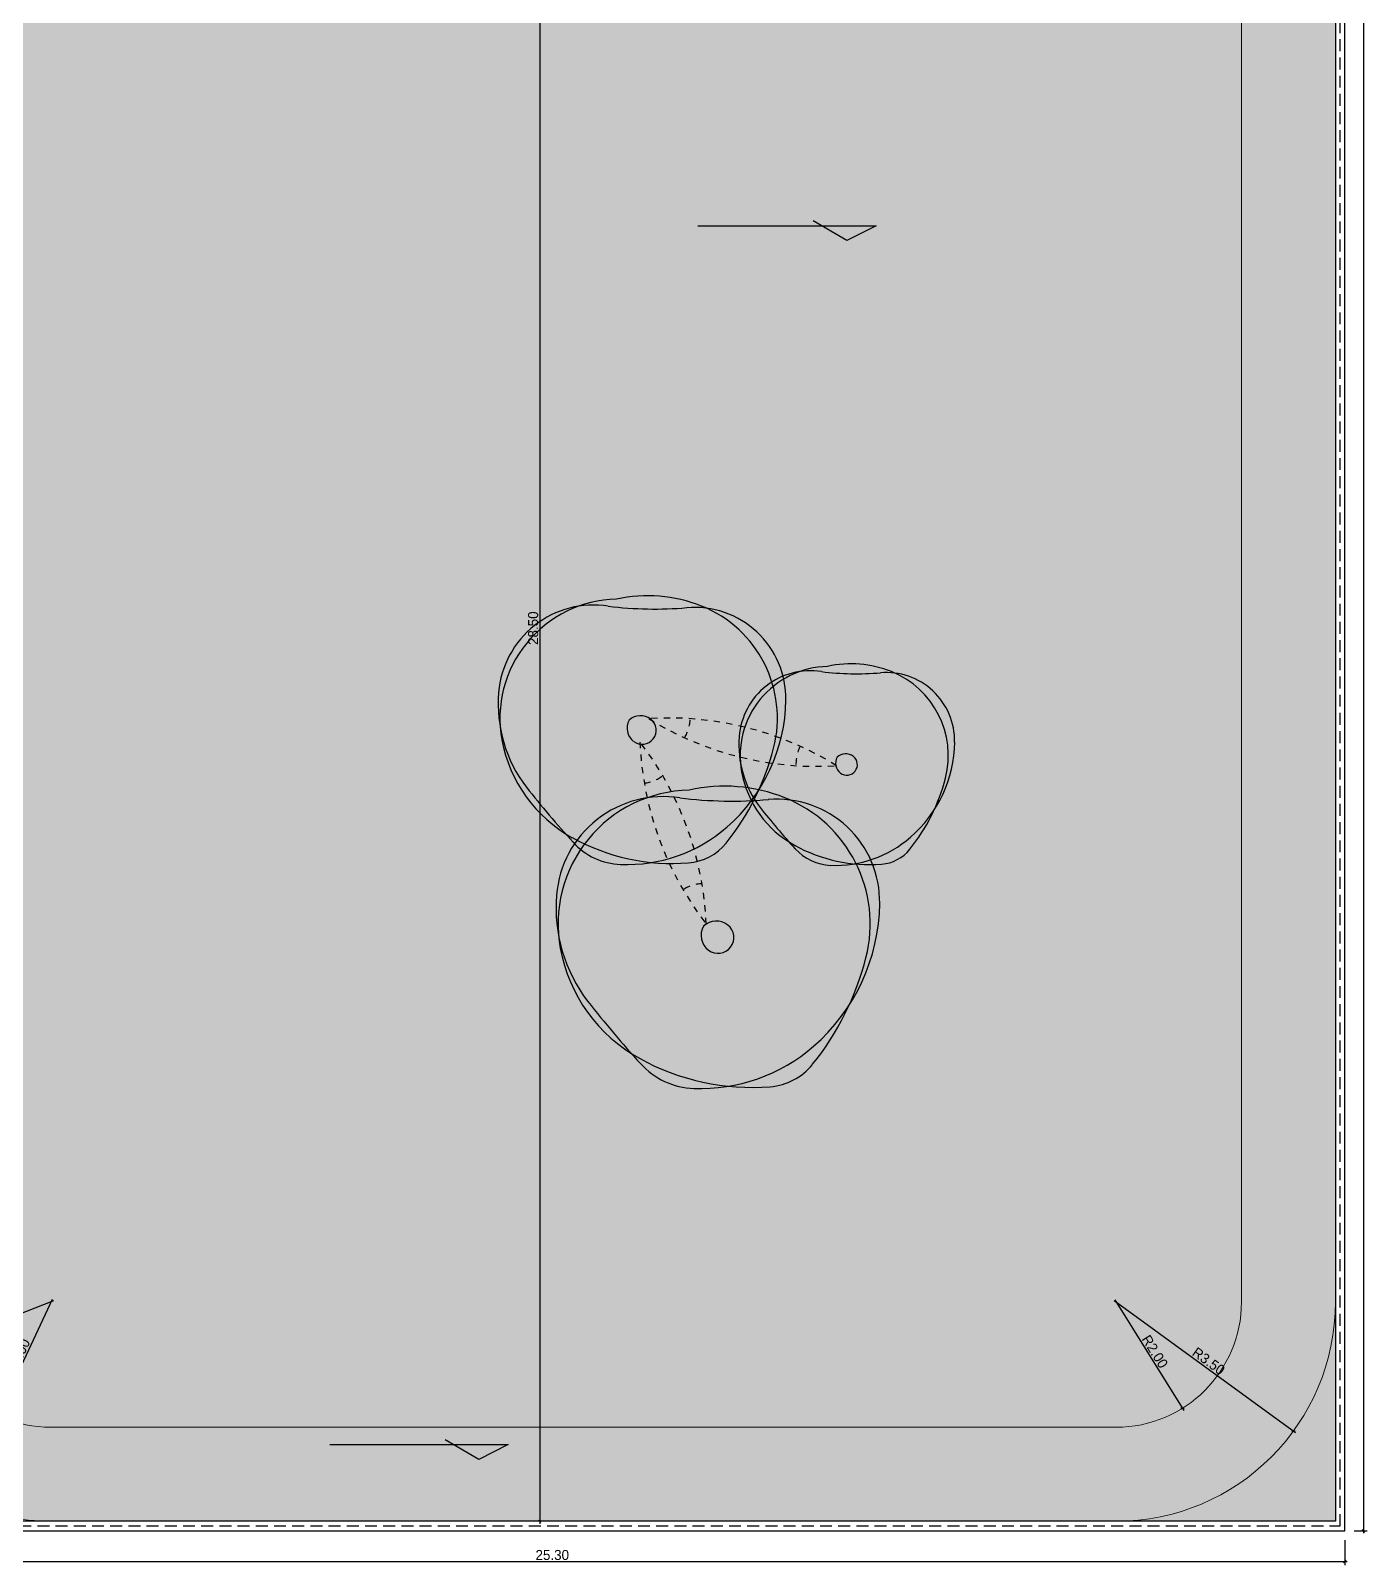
# Model space of a CAD drawing. Header units: feet. Extents: x 1734 to 1931, y 883 to 1088.
# Drawn here: x 1772.62 to 1793.95, y 883.43 to 907.91 of the extents above; entities that cross this region are included whole.
import ezdxf

# ---------------------------------------------------------------- set-up
doc = ezdxf.new("R2010")
doc.units = ezdxf.units.FT
doc.header["$LTSCALE"] = 0.3
doc.header["$MEASUREMENT"] = 0
doc.header["$PDMODE"] = 32
doc.header["$PDSIZE"] = 0.1
doc.linetypes.add('DASHED2', pattern=[0.375, 0.25, -0.125])
doc.linetypes.add('HIDDEN', pattern=[9.525, 6.35, -3.175])
doc.layers.get('0').update_dxf_attribs({"linetype": 'CONTINUOUS'})
doc.layers.get('Defpoints').update_dxf_attribs({"linetype": 'CONTINUOUS'})
for name, color, linetype in [('03', 96, 'CONTINUOUS'), ('1', 1, 'CONTINUOUS'), ('3', 3, 'CONTINUOUS'), ('Cotas', 1, 'CONTINUOUS'), ('demolição', 140, 'DASHED2'), ('LAYOUT 2', 1, 'CONTINUOUS'), ('projecao', 8, 'HIDDEN')]:
    doc.layers.add(name, color=color, linetype=linetype)
doc.styles.add('style1', font='GOTHIC.TTF')
doc.dimstyles.new('ESC-100', dxfattribs={"dimtxt": 0.16, "dimasz": 0.04, "dimexe": 0.06, "dimexo": 0.15, "dimgap": 0.02, "dimtad": 1, "dimzin": 4, "dimdsep": 46, "dimtxsty": 'style1', "dimblk": 'OBLIQUE', "dimcen": 0.01, "dimdle": 0.04, "dimclrd": 14, "dimclre": 14, "dimclrt": 2, "dimazin": 0, "dimtfac": 1, "dimtix": 1, "dimtmove": 2, "dimatfit": 0, "dimldrblk": 'OPEN90', "dimfxl": 1, "dimtolj": 1, "dimtzin": 4, "dimlwd": -1, "dimlwe": -1, "dimarcsym": 0})

# ---------------------------------------------------------------- blocks, each defined once
blk = doc.blocks.new('Arvore_M')
at = {"color": 89, "true_color": 0x2e4b26}
for centre, radius, start, end in [((29.6, 148.2), 161.7, 100.4555, 151.0425), ((41.7, 154), 157.5, 85.3103, 127.4297), ((25, 173), 136.5, 1.1676, 100.4555), ((45.6, 202.1), 109.3, 351.1087, 85.3103), ((683.4, -654.4), 1189.6, 128.3098, 132.2959), ((-64.8, 167.9), 77.9, 132.2959, 177.6877), ((95.6, 111.7), 237.1, 151.0425, 184.4792), ((582.4, 131.8), 432.1, 172.9001, 184.8756), ((0.2, 139.7), 165.3, 338.1526, 12.6145), ((32.3, 164), 175, 177.6877, 221.0767), ((13.7, 144.5), 19.1, 61.2791, 142.6793), ((8.9, 148.2), 19.1, 321.6826, 43.0427), ((11.3, 146.3), 16.1, 142.6793, 321.6826), ((47.5, 86.2), 104.7, 269.0752, 4.8756), ((-79.4, 98), 61.6, 184.4792, 231.1587), ((25.1, 129.7), 138.5, 255.6085, 338.1526), ((62, 273.5), 287, 231.1587, 255.6085), ((49, 178.6), 197.2, 221.0767, 269.0752)]:
    blk.add_arc(centre, radius, start, end, dxfattribs=at)
blk = doc.blocks.new('_Oblique')
at = {"color": 0, "linetype": 'ByBlock', "lineweight": -2}
blk.add_line((-0.5, -0.5), (0.5, 0.5), dxfattribs=at)
blk = doc.blocks.new('*D68')
at = {"layer": 'Cotas', "color": 14, "linetype": 'Continuous', "transparency": 16777216}
for p, q in [((1780.142, 912.631), (1780.801, 912.631)), ((1780.741, 912.671), (1780.741, 884.091)), ((1780.845, 884.131), (1780.801, 884.131))]:
    blk.add_line(p, q, dxfattribs=at)
at = {"layer": 'Defpoints', "color": 0, "linetype": 'Continuous', "transparency": 16777216}
for p in [(1779.992, 912.631), (1780.695, 884.131), (1780.741, 884.131)]:
    blk.add_point(p, dxfattribs=at)
at = {"layer": 'Cotas', "color": 14, "linetype": 'Continuous', "transparency": 16777216, "xscale": 0.04, "yscale": 0.04, "zscale": 0.04}
for p, rotation in [((1780.741, 912.631), 90), ((1780.741, 884.131), 270)]:
    blk.add_blockref('_Oblique', p, dxfattribs=dict(at, rotation=rotation))
at = {"layer": 'Cotas', "color": 2, "linetype": 'Continuous', "transparency": 16777216, "insert": (1780.637, 898.381), "char_height": 0.16, "attachment_point": 5, "rotation": 90, "style": 'style1'}
blk.add_mtext('\\A1;28.50', dxfattribs=at)
blk = doc.blocks.new('_Open90')
at = {"color": 0, "linetype": 'ByBlock', "lineweight": -2}
for p, q in [((0, 0), (-1, 0)), ((-0.5, 0.5), (0, 0)), ((0, 0), (-0.5, -0.5))]:
    blk.add_line(p, q, dxfattribs=at)
blk = doc.blocks.new('*D162')
at = {"layer": 'Cotas', "color": 14, "linetype": 'Continuous', "transparency": 16777216}
blk.add_line((1772.979, 887.646), (1769.646, 886.34), dxfattribs=at)
at = {"layer": 'Defpoints', "color": 0, "linetype": 'Continuous', "transparency": 16777216}
for p in [(1772.942, 887.631), (1769.683, 886.354)]:
    blk.add_point(p, dxfattribs=at)
at = {"layer": 'Cotas', "color": 14, "linetype": 'Continuous', "transparency": 16777216, "xscale": 0.04, "yscale": 0.04, "zscale": 0.04, "rotation": 201.4030274428261}
blk.add_blockref('_Oblique', (1769.683, 886.354), dxfattribs=at)
at = {"layer": 'Cotas', "color": 2, "linetype": 'Continuous', "transparency": 16777216, "insert": (1771.275, 887.09), "char_height": 0.16, "attachment_point": 5, "rotation": 21.403, "style": 'style1'}
blk.add_mtext('\\A1;R3.50', dxfattribs=at)
blk = doc.blocks.new('*D163')
at = {"layer": 'Cotas', "color": 14, "linetype": 'Continuous', "transparency": 16777216}
blk.add_line((1772.959, 887.668), (1772.077, 885.784), dxfattribs=at)
at = {"layer": 'Defpoints', "color": 0, "linetype": 'Continuous', "transparency": 16777216}
for p in [(1772.942, 887.631), (1772.093, 885.82)]:
    blk.add_point(p, dxfattribs=at)
at = {"layer": 'Cotas', "color": 14, "linetype": 'Continuous', "transparency": 16777216, "xscale": 0.04, "yscale": 0.04, "zscale": 0.04, "rotation": 244.9007901747665}
blk.add_blockref('_Oblique', (1772.093, 885.82), dxfattribs=at)
at = {"layer": 'Cotas', "color": 2, "linetype": 'Continuous', "transparency": 16777216, "insert": (1772.423, 886.77), "char_height": 0.16, "attachment_point": 5, "rotation": 64.9008, "style": 'style1'}
blk.add_mtext('\\A1;R2.00', dxfattribs=at)
blk = doc.blocks.new('*D164')
at = {"layer": 'Cotas', "color": 14, "linetype": 'Continuous', "transparency": 16777216}
blk.add_line((1789.921, 887.665), (1791.023, 885.901), dxfattribs=at)
at = {"layer": 'Defpoints', "color": 0, "linetype": 'Continuous', "transparency": 16777216}
for p in [(1789.942, 887.631), (1791.001, 885.935)]:
    blk.add_point(p, dxfattribs=at)
at = {"layer": 'Cotas', "color": 14, "linetype": 'Continuous', "transparency": 16777216, "xscale": 0.04, "yscale": 0.04, "zscale": 0.04, "rotation": 301.9930326762461}
blk.add_blockref('_Oblique', (1791.001, 885.935), dxfattribs=at)
at = {"layer": 'Cotas', "color": 2, "linetype": 'Continuous', "transparency": 16777216, "insert": (1790.56, 886.838), "char_height": 0.16, "attachment_point": 5, "rotation": 301.993, "style": 'style1'}
blk.add_mtext('\\A1;R2.00', dxfattribs=at)
blk = doc.blocks.new('*D165')
at = {"layer": 'Cotas', "color": 14, "linetype": 'Continuous', "transparency": 16777216}
blk.add_line((1789.91, 887.655), (1792.804, 885.548), dxfattribs=at)
at = {"layer": 'Defpoints', "color": 0, "linetype": 'Continuous', "transparency": 16777216}
for p in [(1789.942, 887.631), (1792.772, 885.572)]:
    blk.add_point(p, dxfattribs=at)
at = {"layer": 'Cotas', "color": 14, "linetype": 'Continuous', "transparency": 16777216, "xscale": 0.04, "yscale": 0.04, "zscale": 0.04, "rotation": 323.9583745267052}
blk.add_blockref('_Oblique', (1792.772, 885.572), dxfattribs=at)
at = {"layer": 'Cotas', "color": 2, "linetype": 'Continuous', "transparency": 16777216, "insert": (1791.418, 886.686), "char_height": 0.16, "attachment_point": 5, "rotation": 323.9584, "style": 'style1'}
blk.add_mtext('\\A1;R3.50', dxfattribs=at)
blk = doc.blocks.new('*D263')
at = {"layer": 'Cotas', "color": 14, "linetype": 'Continuous', "transparency": 16777216}
for p, q in [((1768.292, 883.831), (1768.292, 883.428)), ((1793.592, 883.831), (1793.592, 883.428)), ((1768.252, 883.488), (1793.632, 883.488))]:
    blk.add_line(p, q, dxfattribs=at)
at = {"layer": 'Defpoints', "color": 0, "linetype": 'Continuous', "transparency": 16777216}
for p in [(1768.292, 883.981), (1793.592, 883.981), (1793.592, 883.488)]:
    blk.add_point(p, dxfattribs=at)
at = {"layer": 'Cotas', "color": 14, "linetype": 'Continuous', "transparency": 16777216, "xscale": 0.04, "yscale": 0.04, "zscale": 0.04, "rotation": 180}
blk.add_blockref('_Oblique', (1768.292, 883.488), dxfattribs=at)
at = {"layer": 'Cotas', "color": 14, "linetype": 'Continuous', "transparency": 16777216, "xscale": 0.04, "yscale": 0.04, "zscale": 0.04}
blk.add_blockref('_Oblique', (1793.592, 883.488), dxfattribs=at)
at = {"layer": 'Cotas', "color": 2, "linetype": 'Continuous', "transparency": 16777216, "insert": (1780.942, 883.592), "char_height": 0.16, "attachment_point": 5, "style": 'style1'}
blk.add_mtext('\\A1;25.30', dxfattribs=at)
blk = doc.blocks.new('*D264')
at = {"layer": 'Cotas', "color": 14, "linetype": 'Continuous', "transparency": 16777216}
for p, q in [((1793.742, 935.781), (1793.951, 935.781)), ((1793.891, 935.821), (1793.891, 883.941)), ((1793.742, 883.981), (1793.951, 883.981))]:
    blk.add_line(p, q, dxfattribs=at)
at = {"layer": 'Defpoints', "color": 0, "linetype": 'Continuous', "transparency": 16777216}
for p in [(1793.592, 935.781), (1793.592, 883.981), (1793.891, 883.981)]:
    blk.add_point(p, dxfattribs=at)
at = {"layer": 'Cotas', "color": 14, "linetype": 'Continuous', "transparency": 16777216, "xscale": 0.04, "yscale": 0.04, "zscale": 0.04}
for p, rotation in [((1793.891, 935.781), 90), ((1793.891, 883.981), 270)]:
    blk.add_blockref('_Oblique', p, dxfattribs=dict(at, rotation=rotation))
at = {"layer": 'Cotas', "color": 2, "linetype": 'Continuous', "transparency": 16777216, "insert": (1793.787, 909.881), "char_height": 0.16, "attachment_point": 5, "rotation": 90, "style": 'style1'}
blk.add_mtext('\\A1;51.80', dxfattribs=at)

msp = doc.modelspace()

# ---------------------------------------------------------------- hatches: boundary and pattern name
at = {"linetype": 'Continuous', "true_color": 0xbdcb95}
h = msp.add_hatch(color=253, dxfattribs=at)
h.paths.add_polyline_path([(1791.942, 932.131, 0.414214), (1789.942, 934.131), (1739.942, 934.131, 0.414214), (1737.942, 932.131), (1737.942, 913.131, 0.414214), (1739.942, 911.131), (1751.906, 911.131, -0.131652), (1753.656, 910.662), (1755.442, 909.631), (1765.294, 903.943), (1769.192, 901.693, -0.267949), (1770.942, 898.662), (1770.942, 887.631, 0.414214), (1772.942, 885.631), (1789.942, 885.631, 0.414214), (1791.942, 887.631)])
h.paths.add_polyline_path([(1768.892, 912.631), (1768.892, 909.781), (1765.742, 909.781), (1765.709, 911.58, -0.083534), (1764.519, 904.506), (1755.442, 909.747), (1755.442, 912.531), (1765.688, 912.531, -0.011002), (1765.709, 911.58), (1765.742, 912.631), (1755.442, 912.631), (1755.442, 916.431), (1748.442, 916.431), (1748.442, 912.631), (1741.442, 912.631), (1741.442, 916.931), (1740.542, 916.931), (1740.542, 923.931), (1741.442, 923.931), (1741.442, 929.231), (1748.442, 929.231), (1748.442, 931.931), (1755.942, 931.931), (1755.942, 929.231), (1774.542, 929.231), (1774.542, 931.381), (1777.992, 931.381), (1777.992, 929.231), (1779.992, 929.231), (1779.992, 912.631)], flags=16)
h.paths.add_polyline_path([(1768.529, 930.841, 0.812596), (1762.744, 929.831), (1762.744, 929.331), (1762.593, 929.331), (1762.593, 929.831, -0.810376), (1768.66, 930.916)], flags=16)
h.paths.add_polyline_path([(1762.497, 929.38), (1762.497, 929.769), (1762.152, 929.769), (1762.152, 929.38)], flags=24)
h.paths.add_polyline_path([(1762.497, 929.08), (1762.497, 929.469), (1762.152, 929.469), (1762.152, 929.08)], flags=8)
h.paths.add_polyline_path([(1768.897, 929.79), (1768.897, 930.302), (1768.552, 930.302), (1768.552, 929.79)], flags=24)
for points in [[(1752.906, 909.363, 0.131652), (1751.906, 909.631), (1739.942, 909.631, -0.414214), (1736.442, 913.131), (1736.442, 907.631), (1754.442, 907.631), (1754.442, 895.631), (1755.442, 895.631), (1755.442, 907.784), (1763.715, 903.007, 0.243495), (1761.442, 897.631), (1761.442, 895.631), (1768.442, 895.631), (1768.442, 884.131), (1772.942, 884.131, -0.414214), (1769.442, 887.631), (1769.442, 898.662, 0.267949), (1768.442, 900.394), (1763.809, 903.068), (1755.442, 907.899)], [(1789.942, 884.131), (1793.442, 884.131), (1793.442, 887.631, -0.414214)]]:
    msp.add_hatch(color=253, dxfattribs=at).paths.add_polyline_path(points)
at = {"layer": 'demolição', "linetype": 'Continuous'}
h = msp.add_hatch(color=255, dxfattribs=at)
h.dxf.hatch_style = 1
h.paths.add_polyline_path([(1793.442, 932.131, 0.414214), (1789.942, 935.631), (1739.942, 935.631, 0.414214), (1736.442, 932.131), (1736.442, 913.131, 0.414214), (1739.942, 909.631), (1751.906, 909.631, -0.131652), (1752.906, 909.363), (1755.442, 907.899), (1763.809, 903.068), (1768.442, 900.394, -0.267949), (1769.442, 898.662), (1769.442, 887.631, 0.414214), (1772.942, 884.131), (1789.942, 884.131, 0.414214), (1793.442, 887.631)])
h.paths.add_polyline_path([(1755.442, 909.631), (1753.656, 910.662, 0.131652), (1751.906, 911.131), (1739.942, 911.131, -0.414214), (1737.942, 913.131), (1737.942, 932.131, -0.414214), (1739.942, 934.131), (1789.942, 934.131, -0.414214), (1791.942, 932.131), (1791.942, 887.631, -0.414214), (1789.942, 885.631), (1772.942, 885.631, -0.414214), (1770.942, 887.631), (1770.942, 898.662, 0.267949), (1769.192, 901.693), (1765.294, 903.943)], flags=16)

# ---------------------------------------------------------------- linework, layer by layer
at = {"layer": '1', "linetype": 'Continuous', "lineweight": 9}
for p, q in [((1791.942, 932.131), (1791.942, 887.631)), ((1789.942, 885.631), (1772.942, 885.631))]:
    msp.add_line(p, q, dxfattribs=at)
for centre, radius, start, end in [((1772.942, 887.631), 3.5, 180, 270), ((1772.942, 887.631), 2, 180, 270), ((1789.942, 887.631), 2, 270, 0), ((1789.942, 887.631), 3.5, 270, 0)]:
    msp.add_arc(centre, radius, start, end, dxfattribs=at)
at = {"layer": '3'}
for p, q in [((1793.442, 935.631), (1793.442, 884.131)), ((1793.442, 935.631), (1793.442, 884.131)), ((1793.442, 884.131), (1768.442, 884.131)), ((1793.442, 884.131), (1768.442, 884.131))]:
    msp.add_line(p, q, dxfattribs=at)
msp.add_lwpolyline([(1761.442, 895.481), (1768.292, 895.481), (1768.292, 883.981), (1793.592, 883.981), (1793.592, 935.781)], dxfattribs=at)
at = {"layer": 'LAYOUT 2', "linetype": 'Continuous'}
for p, q in [((1783.264, 904.8), (1786.113, 904.8)), ((1785.644, 904.564), (1785.106, 904.878)), ((1786.113, 904.8), (1785.644, 904.564)), ((1779.769, 885.118), (1779.231, 885.432)), ((1777.389, 885.354), (1780.238, 885.354)), ((1780.238, 885.354), (1779.769, 885.118))]:
    msp.add_line(p, q, dxfattribs=at)
at = {"layer": 'projecao', "ltscale": 0.1}
msp.add_lwpolyline([(1755.942, 895.556), (1768.367, 895.556), (1768.367, 884.056), (1793.517, 884.056), (1793.517, 935.706), (1736.367, 935.706), (1736.367, 895.556), (1755.942, 895.556)], dxfattribs=at)
at = {"layer": 'projecao', "ltscale": 0.05}
for centre, radius, start, end in [((1782.804, 891.863), 5.085, 58.2486, 93.615), ((1785.159, 901.261), 5.085, 238.2486, 273.615), ((1782.526, 896.952), 0.617, 328.8348, 358.535), ((1778.318, 893.455), 5.085, 2.3201, 37.6864), ((1787.422, 896.77), 5.085, 182.3201, 217.6864), ((1785.449, 896.22), 0.617, 153.3286, 183.0288), ((1782.332, 896.52), 0.617, 277.4001, 307.1003), ((1783.362, 893.688), 0.617, 92.9062, 122.6064)]:
    msp.add_arc(centre, radius, start, end, dxfattribs=at)

# ---------------------------------------------------------------- block references
at = {"layer": '03', "color": 3, "rotation": 90}
for p, xscale, yscale, zscale in [((1784.413, 896.595), 0.01391521947729757, 0.01391521947729757, 0.01391521947729757), ((1787.171, 896.085), 0.01043641460797318, 0.01043641460797318, 0.01043641460797318), ((1785.879, 893.269), 0.01565462191195977, 0.01565462191195977, 0.01565462191195977)]:
    msp.add_blockref('Arvore_M', p, dxfattribs=dict(at, xscale=xscale, yscale=yscale, zscale=zscale))

# ---------------------------------------------------------------- dimensions: what is measured, and where the dimension line sits
at = {"layer": 'Cotas', "linetype": 'Continuous'}
for base, p1, p2, picture, middle in [((1793.891, 883.981), (1793.592, 935.781), (1793.592, 883.981), '*D264', (1793.787, 909.881)), ((1780.741, 884.131), (1779.992, 912.631), (1780.695, 884.131), '*D68', (1780.637, 898.381))]:
    dim = msp.add_linear_dim(base=base, p1=p1, p2=p2, angle=90, dimstyle='ESC-100', dxfattribs=at)
    dim.commit()
    dim.dimension.update_dxf_attribs({"geometry": picture, "text_midpoint": middle})
for center, mpoint, picture, middle in [((1772.942, 887.631), (1769.683, 886.354), '*D162', (1771.275, 887.09)), ((1772.942, 887.631), (1772.093, 885.82), '*D163', (1772.423, 886.77)), ((1789.942, 887.631), (1792.772, 885.572), '*D165', (1791.418, 886.686)), ((1789.942, 887.631), (1791.001, 885.935), '*D164', (1790.56, 886.838))]:
    dim = msp.add_radius_dim(center=center, mpoint=mpoint, dimstyle='ESC-100', dxfattribs=at)
    dim.commit()
    dim.dimension.update_dxf_attribs({"geometry": picture, "text_midpoint": middle})
dim = msp.add_linear_dim(base=(1793.592, 883.488), p1=(1768.292, 883.981), p2=(1793.592, 883.981), dimstyle='ESC-100', dxfattribs=at)
dim.commit()
dim.dimension.update_dxf_attribs({"geometry": '*D263', "text_midpoint": (1780.942, 883.592)})

doc.saveas('drawing.dxf')
